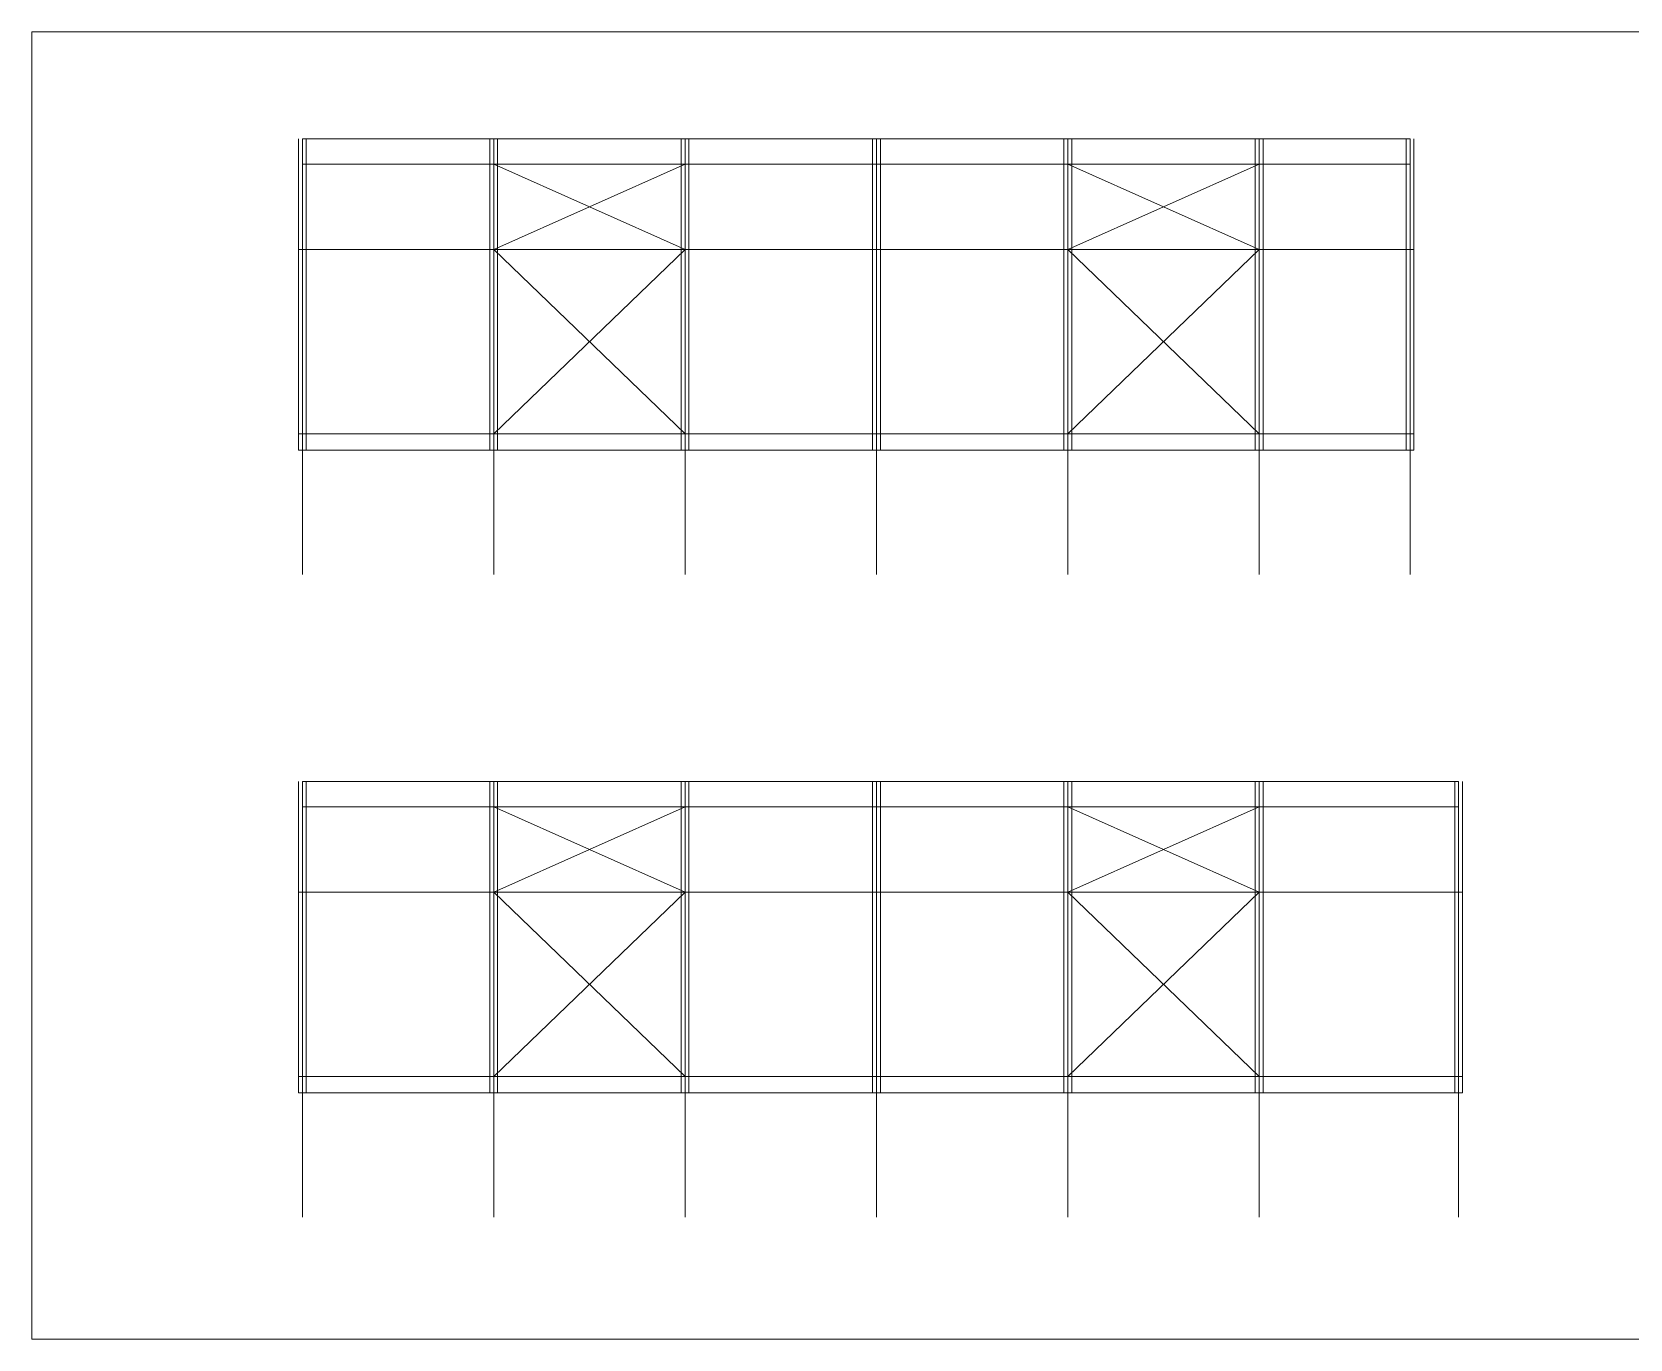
# Model space of a CAD drawing. Extents: x 485428 to 797698, y 56414 to 211814.
# Drawn here: x 506218 to 557583, y 56414 to 98414 of the extents above; entities that cross this region are included whole.
import ezdxf

# ---------------------------------------------------------------- set-up
doc = ezdxf.new("R2010")
doc.units = 0
doc.header["$LTSCALE"] = 1000
doc.header["$MEASUREMENT"] = 0
doc.layers.add('AXIS', color=3, linetype='Continuous')
doc.layers.add('DOTE', color=1, linetype='Continuous')

msp = doc.modelspace()

# ---------------------------------------------------------------- linework, layer by layer
at = {"lineweight": 15}
for p, q in [((514911.4, 94975.9), (550511.4, 94975.9)), ((514911.4, 94164.9), (550511.4, 94164.9)), ((527211.4, 91419.9), (521061.4, 94164.9)), ((527211.4, 94164.9), (521061.4, 91419.9)), ((539511.4, 94164.9), (545661.4, 91419.9)), ((545661.4, 94164.9), (539511.4, 91419.9)), ((514786.4, 91419.9), (550636.4, 91419.9)), ((521061.4, 85495.9), (527211.4, 91419.9)), ((521061.4, 91419.9), (527211.4, 85495.9)), ((539511.4, 91419.9), (545661.4, 85495.9)), ((539511.4, 85495.9), (545661.4, 91419.9)), ((514786.4, 85495.9), (550636.4, 85495.9)), ((514786.4, 84975.9), (550636.4, 84975.9)), ((514911.4, 74330), (552071.4, 74330)), ((514911.4, 73519), (552071.4, 73519)), ((527211.4, 70774), (521061.4, 73519)), ((527211.4, 73519), (521061.4, 70774)), ((539511.4, 73519), (545661.4, 70774)), ((545661.4, 73519), (539511.4, 70774)), ((514786.4, 70774), (552196.4, 70774)), ((521061.4, 64850), (527211.4, 70774)), ((521061.4, 70774), (527211.4, 64850)), ((539511.4, 70774), (545661.4, 64850)), ((539511.4, 64850), (545661.4, 70774)), ((514786.4, 64850), (552196.4, 64850)), ((514786.4, 64330), (552196.4, 64330))]:
    msp.add_line(p, q, dxfattribs=at)
msp.add_lwpolyline([(565618.1, 98414.2), (506218.1, 98414.2), (506218.1, 56414.2), (565618.1, 56414.2)], close=True, dxfattribs=at)
at = {"layer": 'AXIS', "lineweight": 15}
for p, q in [((514911.4, 84975.9), (514911.4, 80975.9)), ((521061.4, 84975.9), (521061.4, 80975.9)), ((527211.4, 84975.9), (527211.4, 80975.9)), ((533361.4, 84975.9), (533361.4, 80975.9)), ((539511.4, 84975.9), (539511.4, 80975.9)), ((545661.4, 84975.9), (545661.4, 80975.9)), ((550511.4, 84975.9), (550511.4, 80975.9)), ((514911.4, 64330), (514911.4, 60330)), ((521061.4, 64330), (521061.4, 60330)), ((527211.4, 64330), (527211.4, 60330)), ((533361.4, 64330), (533361.4, 60330)), ((539511.4, 64330), (539511.4, 60330)), ((545661.4, 64330), (545661.4, 60330)), ((552071.4, 64330), (552071.4, 60330))]:
    msp.add_line(p, q, dxfattribs=at)
at = {"layer": 'DOTE', "color": 0, "lineweight": 15}
for p, q in [((514786.4, 84975.9), (514786.4, 94975.9)), ((515036.4, 84975.9), (515036.4, 94975.9)), ((520936.4, 84975.9), (520936.4, 94975.9)), ((521186.4, 84975.9), (521186.4, 94975.9)), ((527086.4, 84975.9), (527086.4, 94975.9)), ((527336.4, 84975.9), (527336.4, 94975.9)), ((533236.4, 84975.9), (533236.4, 94975.9)), ((533486.4, 84975.9), (533486.4, 94975.9)), ((539386.4, 84975.9), (539386.4, 94975.9)), ((539636.4, 84975.9), (539636.4, 94975.9)), ((545536.4, 84975.9), (545536.4, 94975.9)), ((545786.4, 84975.9), (545786.4, 94975.9)), ((550386.4, 84975.9), (550386.4, 94975.9)), ((550636.4, 84975.9), (550636.4, 94975.9)), ((514786.4, 64330), (514786.4, 74330)), ((515036.4, 64330), (515036.4, 74330)), ((520936.4, 64330), (520936.4, 74330)), ((521186.4, 64330), (521186.4, 74330)), ((527086.4, 64330), (527086.4, 74330)), ((527336.4, 64330), (527336.4, 74330)), ((533236.4, 64330), (533236.4, 74330)), ((533486.4, 64330), (533486.4, 74330)), ((539386.4, 64330), (539386.4, 74330)), ((539636.4, 64330), (539636.4, 74330)), ((545536.4, 64330), (545536.4, 74330)), ((545786.4, 64330), (545786.4, 74330)), ((551946.4, 64330), (551946.4, 74330)), ((552196.4, 64330), (552196.4, 74330))]:
    msp.add_line(p, q, dxfattribs=at)
at = {"layer": 'DOTE', "lineweight": 15}
for p, q in [((514911.4, 84975.9), (514911.4, 94975.9)), ((521061.4, 84975.9), (521061.4, 94975.9)), ((527211.4, 84975.9), (527211.4, 94975.9)), ((533361.4, 84975.9), (533361.4, 94975.9)), ((539511.4, 84975.9), (539511.4, 94975.9)), ((545661.4, 84975.9), (545661.4, 94975.9)), ((550511.4, 84975.9), (550511.4, 94975.9)), ((514911.4, 64330), (514911.4, 74330)), ((521061.4, 64330), (521061.4, 74330)), ((527211.4, 64330), (527211.4, 74330)), ((533361.4, 64330), (533361.4, 74330)), ((539511.4, 64330), (539511.4, 74330)), ((545661.4, 64330), (545661.4, 74330)), ((552071.4, 64330), (552071.4, 74330))]:
    msp.add_line(p, q, dxfattribs=at)

doc.saveas('drawing.dxf')
